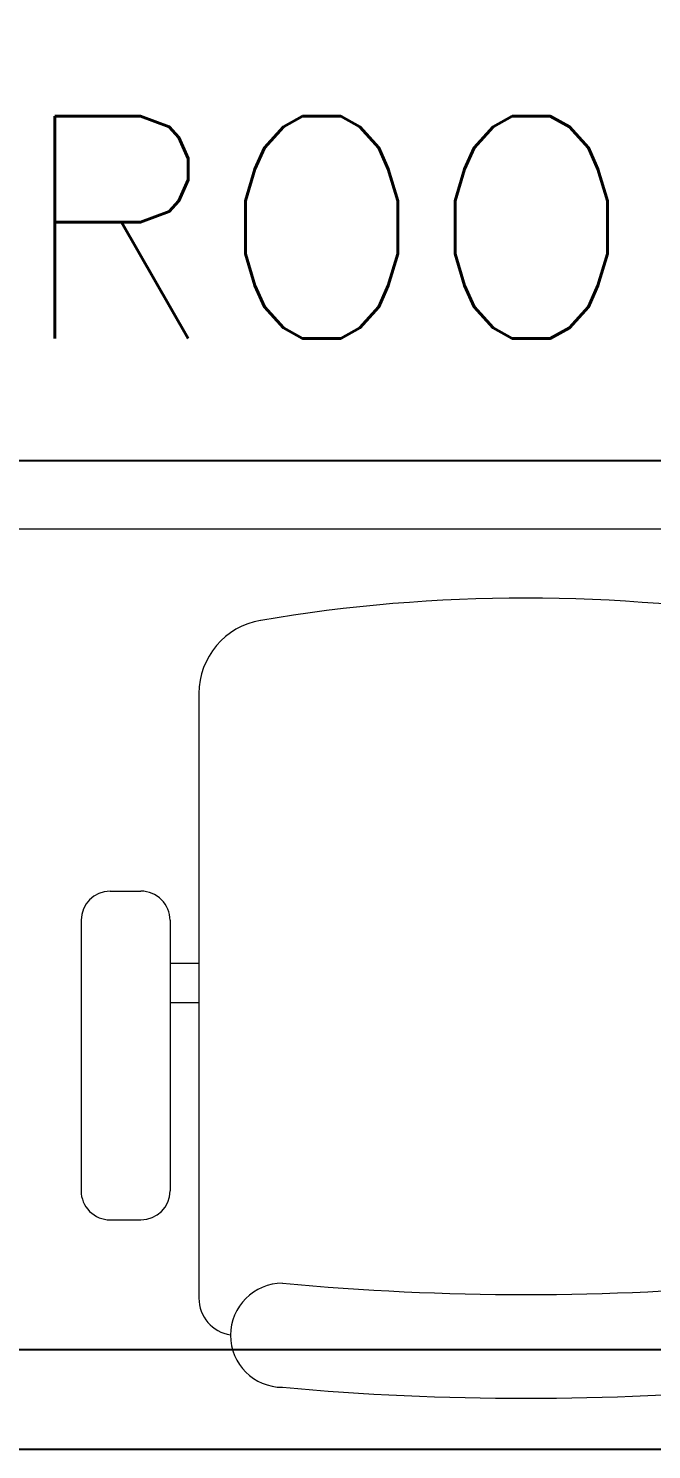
# Model space of a CAD drawing. Header units: inches. Extents: x -12418 to 472786, y -29325 to 19878.
# Drawn here: x 16277 to 16698, y -10267 to -9308 of the extents above; entities that cross this region are included whole.
import ezdxf

# ---------------------------------------------------------------- set-up
doc = ezdxf.new("R2010")
doc.units = ezdxf.units.IN
doc.header["$LTSCALE"] = 25
doc.header["$MEASUREMENT"] = 0
doc.linetypes.add('DASHDOT', pattern=[25.4, 12.7, -6.35, 0, -6.35])
doc.layers.get('0').update_dxf_attribs({"color": 8})
for name, color, linetype, lineweight in [('00-Ground Floor$0$72_EGR_BASE_TEXT', 252, 'Continuous', 5), ('00-Ground Floor$0$LOADING', 253, 'Continuous', 5), ('00-Ground Floor$0$Walls', 251, 'Continuous', 5), ('E-LITE-CLNG-CNDT', 6, 'DASHDOT', 35)]:
    doc.layers.add(name, color=color, linetype=linetype, lineweight=lineweight)
doc.layers.add('00-Ground Floor$0$False Ceiling', color=251, linetype='Continuous')
doc.styles.add('00-Ground Floor$0$SIMPLEX', font='SIMPLEX.shx', dxfattribs={"height": 150})

# ---------------------------------------------------------------- blocks, each defined once
blk = doc.blocks.new('00-Ground Floor$0$GF21018-P')
at = {"color": 0}
for p, q in [((-0.2207, 0.47563), (-0.2207, 0.0675)), ((-0.2806, 0.34221), (-0.25983, 0.34221)), ((-0.30021, 0.32259), (-0.30021, 0.14)), ((-0.24021, 0.32259), (-0.24021, 0.14)), ((-0.24021, 0.29372), (-0.2207, 0.29372)), ((-0.24021, 0.26708), (-0.2207, 0.26708)), ((-0.2806, 0.12039), (-0.25983, 0.12039))]:
    blk.add_line(p, q, dxfattribs=at)
for centre, radius, start, end in [((-0.0001, -0.52948), 1.06948, 80.36712, 99.63288), ((-0.1707, 0.47563), 0.05, 99.63288, 180), ((-0.2806, 0.32259), 0.01962, 90, 180), ((-0.25983, 0.32259), 0.01962, 360, 90), ((-0.2806, 0.14), 0.01962, 180, 270), ((-0.25983, 0.14), 0.01962, 270, 360), ((-0.16429, 0.0425), 0.03511, 90, 270), ((0, 1.84674), 1.77674, 264.69456, 275.30527), ((-0.1957, 0.0675), 0.025, 180, 261.47208), ((0, 1.83136), 1.83136, 264.85322, 275.14698)]:
    blk.add_arc(centre, radius, start, end, dxfattribs=at)
blk = doc.blocks.new('00-Ground Floor$0$A$Ce9e1c4c3')
at = {"layer": '00-Ground Floor$0$False Ceiling', "color": 254, "linetype": 'Continuous'}
for p, q in [((-85802.07, -9600), (-82302.28, -9600)), ((-85802.07, -10200), (-82302.28, -10200))]:
    blk.add_line(p, q, dxfattribs=at)
at = {"layer": '00-Ground Floor$0$False Ceiling', "color": 254}
blk.add_line((-82302.28, -10267.43, 0), (-85802.07, -10267.43, 0), dxfattribs=at)
blk = doc.blocks.new('00-Ground Floor')
at = {"layer": '00-Ground Floor$0$LOADING', "elevation": 0}
blk.add_lwpolyline([(17555.32, -9646.09), (17555.32, -8896.09), (16055.32, -8896.09), (16055.32, -9646.09)], close=True, dxfattribs=at)
at = {"layer": '00-Ground Floor$0$Walls'}
blk.add_line((14197.93, -10267.43, 0), (17697.72, -10267.43, 0), dxfattribs=at)
at = {"layer": '00-Ground Floor$0$False Ceiling', "color": 254}
blk.add_blockref('00-Ground Floor$0$A$Ce9e1c4c3', (100000, 0), dxfattribs=at)
at = {"layer": '00-Ground Floor$0$LOADING', "extrusion": (-2.24021e-05, -7.77426e-06, 1), "xscale": 1000, "yscale": 1000, "zscale": 1000, "rotation": 359.9985892349692}
blk.add_blockref('00-Ground Floor$0$GF21018-P', (16612.95, -10232.81, -0.31), dxfattribs=at)
at = {"layer": '00-Ground Floor$0$72_EGR_BASE_TEXT', "insert": (15767.9, -9367.63), "char_height": 150, "attachment_point": 2, "style": '00-Ground Floor$0$SIMPLEX'}
blk.add_mtext('GENERAL CONSULT ROOM (2)', dxfattribs=at)

msp = doc.modelspace()

# ---------------------------------------------------------------- block references
at = {"layer": 'E-LITE-CLNG-CNDT'}
msp.add_blockref('00-Ground Floor', (0, 0), dxfattribs=at)

doc.saveas('drawing.dxf')
